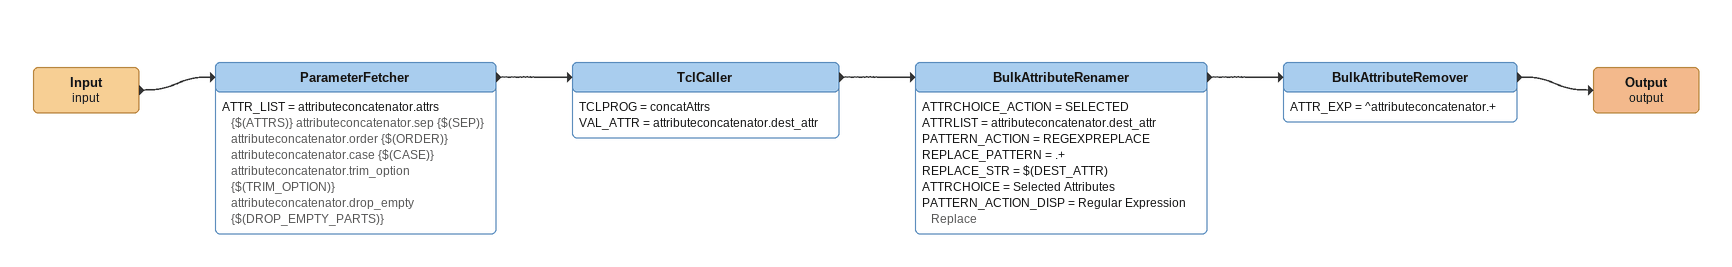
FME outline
Input (input)
    -> ParameterFetcher
ParameterFetcher
    ATTR_LIST = attributeconcatenator.attrs {$(ATTRS)} attributeconcatenator.sep {$(SEP)} attributeconcatenator.order {$(ORDER)} attributeconcatenator.case {$(CASE)} attributeconcatenator.trim_option {$(TRIM_OPTION)} attributeconcatenator.drop_empty {$(DROP_EMPTY_PARTS)}
    -> TclCaller
TclCaller
    TCLPROG = concatAttrs
    VAL_ATTR = attributeconcatenator.dest_attr
    -> BulkAttributeRenamer
BulkAttributeRenamer
    ATTRCHOICE_ACTION = SELECTED
    ATTRLIST = attributeconcatenator.dest_attr
    PATTERN_ACTION = REGEXPREPLACE
    REPLACE_PATTERN = .+
    REPLACE_STR = $(DEST_ATTR)
    ATTRCHOICE = Selected Attributes
    PATTERN_ACTION_DISP = Regular Expression Replace
    -> BulkAttributeRemover
BulkAttributeRemover
    ATTR_EXP = ^attributeconcatenator.+
    -> Output (output)
Output (output)
